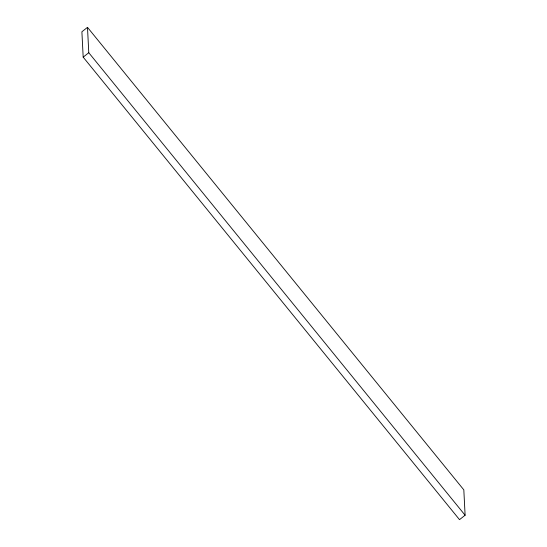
<?xml version="1.0" encoding="UTF-8"?>
<svg xmlns="http://www.w3.org/2000/svg" width="547" height="547" viewBox="0 0 547 547"><rect width="100%" height="100%" fill="white"/><g stroke="black" fill="none" stroke-linecap="round" stroke-linejoin="round"><path stroke-width="0.82" d="M87.493 27.35L81.893 31.767L83.178 57.141L459.507 519.65L465.107 515.233L463.822 489.859L87.493 27.35L88.778 52.724L465.107 515.233M83.178 57.141L88.778 52.724"/></g></svg>
